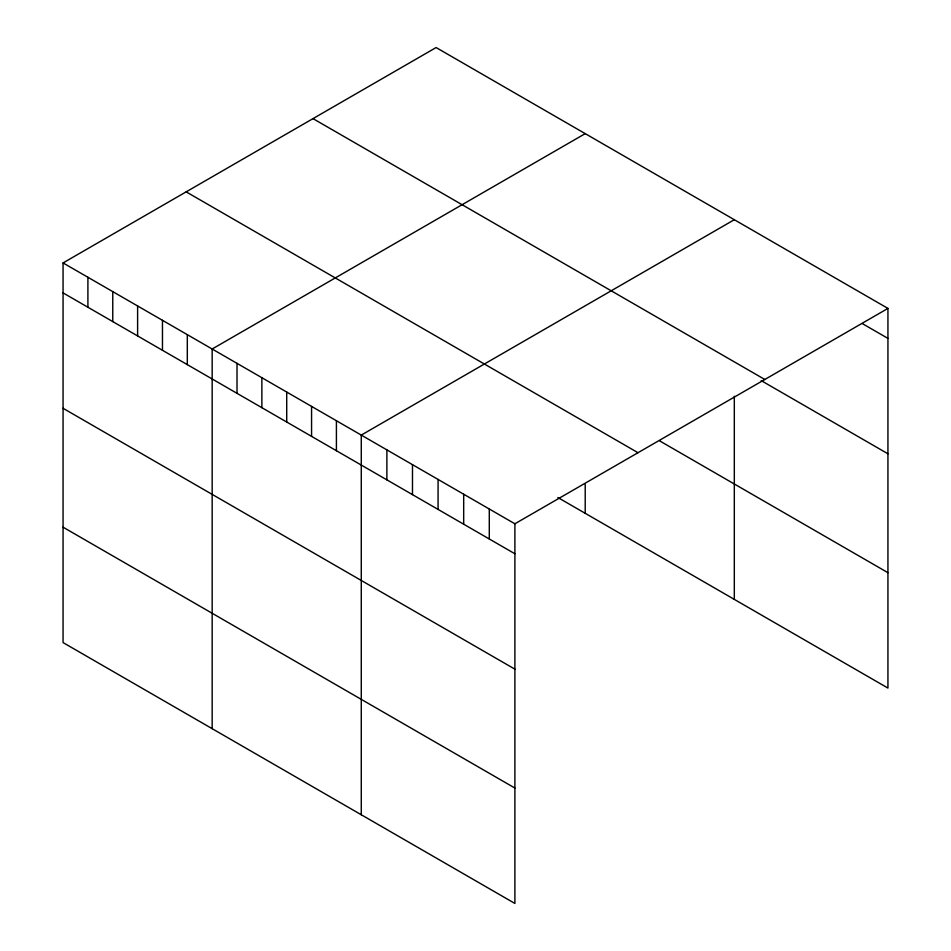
<?xml version="1.0" encoding="UTF-8"?>
<svg xmlns="http://www.w3.org/2000/svg" width="951" height="951" viewBox="0 0 951 951"><rect width="100%" height="100%" fill="white"/><g stroke="black" fill="none" stroke-linecap="round" stroke-linejoin="round"><path stroke-width="1.43" d="M63.063 262.928L514.895 523.787L514.895 903.45L63.063 642.591L63.063 262.928L436.105 47.55L887.937 308.409L887.937 688.072L557.868 497.516M585.21 133.639L212.168 349.005L212.168 728.668M734.315 219.717L361.273 435.094L361.273 814.757M514.895 523.787L887.937 308.409M862.331 323.602L887.937 338.39M312.998 118.625L764.83 379.485M761.204 380.614L887.937 453.782M659.756 440.943L887.937 572.68M186.17 191.852L638.002 452.712M63.063 292.896L514.895 553.767M63.063 408.3L514.895 669.159M63.063 527.187L514.895 788.058M734.315 396.234L734.315 599.38M585.21 484.451L585.21 513.302M489.29 509.011L489.29 538.979M463.684 494.223L463.684 524.203M438.078 479.447L438.078 509.415M412.484 464.659L412.484 494.639M386.879 449.882L386.879 479.851M336.416 420.746L336.416 450.726M311.571 406.398L311.571 436.378M286.715 392.05L286.715 422.03M261.87 377.702L261.87 407.682M237.013 363.353L237.013 393.334M187.311 334.657L187.311 364.637M162.466 320.309L162.466 350.289M137.61 305.972L137.61 335.941M112.765 291.624L112.765 321.593M87.908 277.276L87.908 307.244"/></g></svg>
